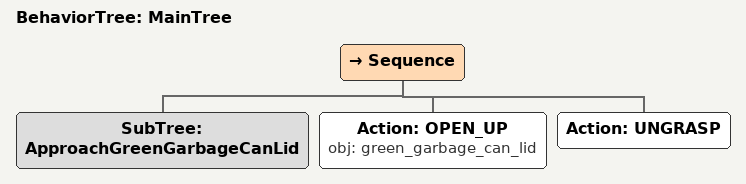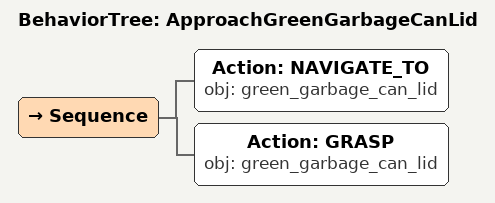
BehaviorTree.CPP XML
<root main_tree_to_execute="MainTree">
  <BehaviorTree ID="MainTree">
    <Sequence>
      <!-- Execute subtree ApproachGreenGarbageCanLid -->
      <SubTree ID="ApproachGreenGarbageCanLid" />
      <!-- Open up green_garbage_can_lid -->
      <Action ID="OPEN_UP" obj="green_garbage_can_lid" />
      <!-- Ungrasp -->
      <Action ID="UNGRASP" />
    </Sequence>
  </BehaviorTree>
  <!-- Subtree definition ApproachGreenGarbageCanLid -->
  <BehaviorTree ID="ApproachGreenGarbageCanLid">
    <Sequence>
      <!-- Navigate to green_garbage_can_lid -->
      <Action ID="NAVIGATE_TO" obj="green_garbage_can_lid" />
      <!-- Grasp green_garbage_can_lid -->
      <Action ID="GRASP" obj="green_garbage_can_lid" />
    </Sequence>
  </BehaviorTree>
</root>
